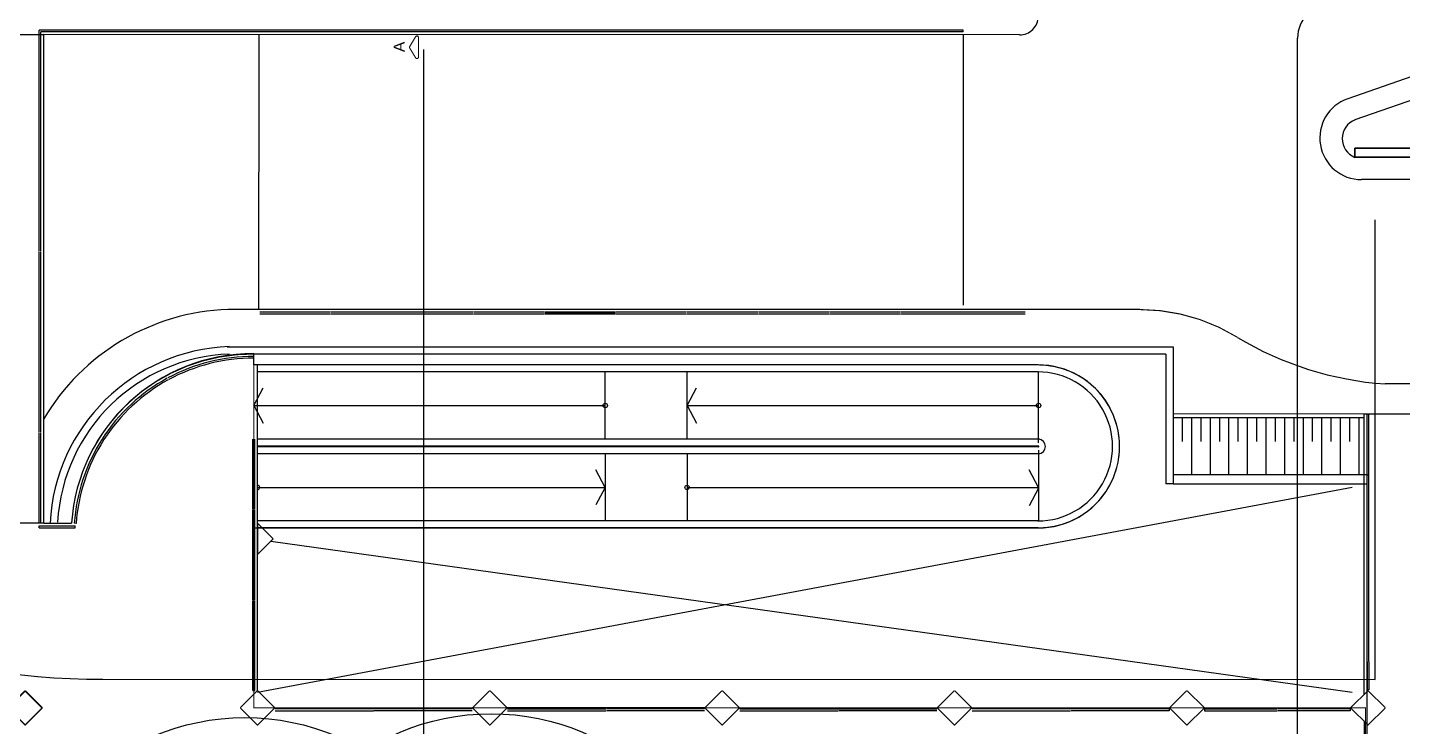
# Model space of a CAD drawing. Header units: metres. Extents: x -331 to 2982, y 362 to 2539.
# Drawn here: x 834.06 to 871.04, y 996.28 to 1015.1 of the extents above; entities that cross this region are included whole.
import ezdxf
from ezdxf.enums import TextEntityAlignment as Align

# ---------------------------------------------------------------- set-up
doc = ezdxf.new("R2010")
doc.units = ezdxf.units.M
doc.layers.get('0').update_dxf_attribs({"color": 251})
doc.layers.add('Botoeira_antiga', color=74, linetype='Continuous', lineweight=30)
doc.layers.add('Est', color=251, linetype='Continuous')
doc.layers.add('Pis', color=251, linetype='Continuous')
doc.styles.add('ARIAL', font='arial.ttf')

# ---------------------------------------------------------------- blocks, each defined once
blk = doc.blocks.new('XR_BL2_AND_MON-REV15$0$P_M')
at = {"layer": 'Est'}
blk.add_lwpolyline([(0.46, -0.431), (0.453, -0.424), (0.46, -0.417), (0.007, 0.035), (0, 0.028), (-0.007, 0.035), (-0.46, -0.417), (-0.453, -0.424), (-0.46, -0.431), (-0.007, -0.884), (0, -0.877), (0.007, -0.884)], close=True, dxfattribs=at)

msp = doc.modelspace()

# ---------------------------------------------------------------- linework, layer by layer
at = {"lineweight": 0}
for points in [[(826.107, 1001.757), (835.24, 1001.757, -0.397255), (840.143, 1006.308)], [(840.143, 1006.015), (861.245, 1006.015, -0.996488), (861.245, 1001.625), (840.143, 1001.625)]]:
    msp.add_lwpolyline(points, format="xyb", dxfattribs=at)
msp.add_lwpolyline([(840.143, 1006.308), (840.143, 996.782), (870.048, 996.782), (870.048, 989.032), (876.213, 989.032), (876.213, 991.347), (879.793, 991.347)], dxfattribs=at)
for points in [[(870.088, 1004.699), (876.213, 1004.699), (876.213, 989.032), (870.088, 989.032)], [(834.446, 996.782), (833.993, 997.235), (833.54, 996.782), (833.993, 996.33)]]:
    msp.add_lwpolyline(points, close=True, dxfattribs=at)
at = {"layer": 'Botoeira_antiga'}
msp.add_line((868.221, 982.892), (868.221, 1014.812), dxfattribs=at)
at = {"layer": 'Botoeira_antiga', "color": 150}
for centre in [(839.905, 990.221), (846.53, 990.324)]:
    msp.add_circle(centre, 6.3, dxfattribs=at)
at = {"layer": 'Botoeira_antiga'}
msp.add_arc((869.121, 1014.812), 0.9, 90, 180, dxfattribs=at)
at = {"layer": 'Pis', "extrusion": (-7.63458e-06, 1.17006e-05, 1)}
for p, q in [((882.782, 1017.772), (869.571, 1013.18)), ((881.401, 1016.657), (869.761, 1012.611)), ((876.713, 1011.852), (869.761, 1011.852)), ((869.761, 1011.852), (869.763, 1011.602)), ((886.346, 1011.602), (869.761, 1011.602)), ((869.763, 1011.602), (876.713, 1011.602)), ((886.641, 1011.002), (869.939, 1011.002)), ((863.973, 1007.505), (839.446, 1007.505)), ((863.973, 1007.505), (839.446, 1007.505)), ((864.875, 1004.702), (870.013, 1004.699)), ((864.875, 1004.702), (870.013, 1004.699)), ((864.875, 1004.602), (870.013, 1004.599)), ((864.875, 1004.602), (870.013, 1004.599))]:
    msp.add_line(p, q, dxfattribs=at)
at = {"layer": 'Pis'}
for p, q in [((834.368, 1009.067), (834.368, 1015.028)), ((859.226, 1015.028), (834.368, 1015.028)), ((834.418, 1009.067), (834.418, 1014.978)), ((859.226, 1014.978), (834.418, 1014.978)), ((859.226, 1014.978), (859.226, 1015.028)), ((827.244, 1014.904), (834.493, 1014.904)), ((834.493, 1001.757), (834.493, 1014.904)), ((860.743, 1014.898), (834.493, 1014.904)), ((859.226, 1014.904), (859.222, 1007.62)), ((844.719, 991.347), (844.719, 1014.506)), ((869.763, 1011.602), (869.763, 1011.852)), ((869.763, 1011.852), (876.713, 1011.852)), ((876.713, 1011.602), (869.763, 1011.602)), ((870.309, 997.549), (870.309, 1009.915)), ((834.368, 1006.63), (834.368, 1009.051)), ((834.418, 1006.63), (834.418, 1009.051)), ((842.205, 1007.43), (840.305, 1007.43)), ((842.205, 1007.38), (840.305, 1007.38)), ((844.121, 1007.43), (842.221, 1007.43)), ((844.121, 1007.38), (842.221, 1007.38)), ((846.037, 1007.43), (844.137, 1007.43)), ((846.037, 1007.38), (844.137, 1007.38)), ((847.953, 1007.43), (846.053, 1007.43)), ((847.953, 1007.38), (846.053, 1007.38)), ((849.87, 1007.43), (847.969, 1007.43)), ((849.87, 1007.405), (847.969, 1007.405)), ((849.87, 1007.38), (847.969, 1007.38)), ((851.786, 1007.43), (849.886, 1007.43)), ((851.786, 1007.38), (849.886, 1007.38)), ((853.702, 1007.43), (851.802, 1007.43)), ((853.702, 1007.38), (851.802, 1007.38)), ((855.618, 1007.43), (853.718, 1007.43)), ((855.618, 1007.38), (853.718, 1007.38)), ((857.534, 1007.43), (855.634, 1007.43)), ((857.534, 1007.38), (855.634, 1007.38)), ((859.212, 1007.43), (857.55, 1007.43)), ((859.212, 1007.38), (857.55, 1007.38)), ((860.89, 1007.43), (859.228, 1007.43)), ((860.89, 1007.38), (859.228, 1007.38)), ((834.368, 1004.194), (834.368, 1006.614)), ((834.418, 1004.194), (834.418, 1006.614)), ((840.143, 1006.015), (840.143, 1006.32)), ((840.243, 1006.015), (840.143, 1006.015)), ((861.238, 1006.015), (840.243, 1006.015)), ((840.243, 997.235), (840.243, 1006.015)), ((861.238, 1005.825), (840.243, 1005.825)), ((849.598, 1004.02), (849.598, 1005.825)), ((851.798, 1004.02), (851.798, 1005.825)), ((861.253, 1003.92), (861.253, 1005.825)), ((840.143, 1004.922), (840.395, 1005.394)), ((851.798, 1004.922), (852.05, 1005.394)), ((897.717, 1005.502), (870.575, 1005.502)), ((916.071, 1005.502), (870.575, 1005.502)), ((840.143, 1004.922), (840.395, 1004.45)), ((840.143, 1004.922), (849.598, 1004.922)), ((851.798, 1004.922), (861.253, 1004.922)), ((851.798, 1004.922), (852.05, 1004.45)), ((861.253, 1004.713), (861.253, 1004.713)), ((865.125, 1003.949), (865.125, 1004.602)), ((865.125, 1003.949), (865.125, 1004.602)), ((865.375, 1003.949), (865.375, 1004.602)), ((865.375, 1003.949), (865.375, 1004.602)), ((865.625, 1003.949), (865.625, 1004.602)), ((865.625, 1003.949), (865.625, 1004.602)), ((865.875, 1003.949), (865.875, 1004.601)), ((865.875, 1003.949), (865.875, 1004.601)), ((866.125, 1003.949), (866.125, 1004.601)), ((866.125, 1003.949), (866.125, 1004.601)), ((866.375, 1003.949), (866.375, 1004.601)), ((866.375, 1003.949), (866.375, 1004.601)), ((866.625, 1003.949), (866.625, 1004.601)), ((866.625, 1003.949), (866.625, 1004.601)), ((866.875, 1003.949), (866.875, 1004.601)), ((866.875, 1003.949), (866.875, 1004.601)), ((867.125, 1003.949), (867.125, 1004.601)), ((867.125, 1003.949), (867.125, 1004.601)), ((867.375, 1003.949), (867.375, 1004.601)), ((867.375, 1003.949), (867.375, 1004.601)), ((867.625, 1003.949), (867.625, 1004.6)), ((867.625, 1003.949), (867.625, 1004.6)), ((867.875, 1003.949), (867.875, 1004.6)), ((867.875, 1003.949), (867.875, 1004.6)), ((868.125, 1003.949), (868.125, 1004.6)), ((868.125, 1003.949), (868.125, 1004.6)), ((868.375, 1003.949), (868.375, 1004.6)), ((868.375, 1003.949), (868.375, 1004.6)), ((868.625, 1003.949), (868.625, 1004.6)), ((868.625, 1003.949), (868.625, 1004.6)), ((868.875, 1003.949), (868.875, 1004.6)), ((868.875, 1003.949), (868.875, 1004.6)), ((869.125, 1003.949), (869.125, 1004.6)), ((869.125, 1003.949), (869.125, 1004.6)), ((869.375, 1003.949), (869.375, 1004.6)), ((869.375, 1003.949), (869.375, 1004.6)), ((869.625, 1003.949), (869.625, 1004.599)), ((869.625, 1003.949), (869.625, 1004.599)), ((869.875, 1003.949), (869.875, 1004.599)), ((869.875, 1003.949), (869.875, 1004.599)), ((870.013, 997.149), (870.013, 1004.699)), ((870.088, 1001.391), (870.088, 1004.699)), ((870.138, 1001.391), (870.138, 1004.699)), ((834.368, 1001.757), (834.368, 1004.178)), ((834.418, 1001.757), (834.418, 1004.178)), ((836.103, 1003.991), (836.061, 1004.017)), ((836.111, 1004.004), (836.069, 1004.031)), ((840.118, 1002.12), (840.118, 1004.02)), ((840.168, 1002.12), (840.168, 1004.02)), ((861.253, 1004.02), (840.233, 1004.02)), ((861.256, 1003.83), (840.233, 1003.83)), ((865.375, 1003.064), (865.375, 1003.949)), ((865.375, 1003.064), (865.375, 1003.949)), ((865.875, 1003.064), (865.875, 1003.949)), ((865.875, 1003.064), (865.875, 1003.949)), ((866.375, 1003.064), (866.375, 1003.949)), ((866.375, 1003.064), (866.375, 1003.949)), ((866.875, 1003.064), (866.875, 1003.949)), ((866.875, 1003.064), (866.875, 1003.949)), ((867.375, 1003.064), (867.375, 1003.949)), ((867.375, 1003.064), (867.375, 1003.949)), ((867.875, 1003.064), (867.875, 1003.949)), ((867.875, 1003.064), (867.875, 1003.949)), ((868.375, 1003.064), (868.375, 1003.949)), ((868.375, 1003.064), (868.375, 1003.949)), ((868.875, 1003.064), (868.875, 1003.949)), ((868.875, 1003.064), (868.875, 1003.949)), ((869.375, 1003.064), (869.375, 1003.949)), ((869.375, 1003.064), (869.375, 1003.949)), ((869.875, 1003.064), (869.875, 1003.949)), ((869.875, 1003.064), (869.875, 1003.949)), ((861.256, 1003.81), (840.233, 1003.81)), ((861.253, 1003.62), (840.233, 1003.62)), ((849.598, 1003.62), (849.598, 1001.815)), ((851.798, 1003.62), (851.798, 1001.815)), ((861.253, 1003.72), (861.253, 1001.815)), ((849.598, 1002.717), (849.346, 1003.189)), ((861.253, 1002.717), (861.001, 1003.189)), ((840.243, 997.207), (869.689, 1002.721)), ((840.243, 1002.717), (849.598, 1002.717)), ((849.598, 1002.717), (849.346, 1002.245)), ((851.798, 1002.717), (861.253, 1002.717)), ((870.088, 1003.053), (870.138, 1003.053)), ((861.253, 1002.697), (861.001, 1002.225)), ((840.118, 999.683), (840.118, 1002.104)), ((840.168, 999.683), (840.168, 1002.104)), ((834.493, 1001.757), (827.443, 1001.757)), ((834.418, 1001.757), (834.368, 1001.757)), ((834.368, 1001.632), (834.368, 1001.682)), ((834.368, 1001.682), (835.34, 1001.682)), ((834.368, 1001.632), (835.34, 1001.632)), ((834.493, 1001.757), (835.24, 1001.757)), ((835.364, 1001.749), (835.315, 1001.752)), ((835.34, 1001.632), (835.34, 1001.682)), ((861.238, 1001.815), (840.233, 1001.815)), ((861.238, 1001.625), (840.233, 1001.625)), ((840.253, 1001.747), (840.667, 1001.332)), ((840.253, 1000.918), (840.253, 1001.747)), ((840.667, 1001.332), (840.253, 1000.918)), ((840.604, 1001.269), (869.689, 997.207)), ((870.088, 999.713), (870.088, 1001.375)), ((870.138, 999.713), (870.138, 1001.375)), ((840.118, 997.247), (840.118, 999.667)), ((840.168, 997.247), (840.168, 999.667)), ((870.088, 998.035), (870.088, 999.697)), ((870.138, 998.035), (870.138, 999.697)), ((870.088, 998.019), (870.088, 997.269)), ((870.138, 998.019), (870.138, 997.269)), ((836.083, 997.552), (870.309, 997.549)), ((840.118, 997.247), (840.168, 997.247)), ((870.138, 997.269), (870.088, 997.269)), ((840.696, 996.782), (846.04, 996.782)), ((840.696, 996.782), (846.04, 996.782)), ((846.019, 996.757), (840.718, 996.757)), ((840.718, 996.707), (843.36, 996.707)), ((846.019, 996.707), (843.376, 996.707)), ((852.29, 996.782), (846.946, 996.782)), ((846.967, 996.757), (849.61, 996.757)), ((846.967, 996.707), (849.61, 996.707)), ((852.268, 996.757), (849.626, 996.757)), ((852.268, 996.707), (849.626, 996.707)), ((853.196, 996.782), (858.54, 996.782)), ((853.218, 996.757), (858.519, 996.757)), ((853.218, 996.707), (855.86, 996.707)), ((858.519, 996.707), (855.876, 996.707)), ((859.446, 996.782), (864.79, 996.782)), ((864.768, 996.757), (859.467, 996.757)), ((859.467, 996.707), (862.11, 996.707)), ((864.768, 996.707), (862.126, 996.707)), ((864.768, 996.757), (864.768, 996.707)), ((865.696, 996.782), (869.66, 996.782)), ((865.717, 996.757), (865.717, 996.707)), ((865.717, 996.757), (867.67, 996.757)), ((865.717, 996.707), (867.67, 996.707)), ((869.639, 996.757), (867.686, 996.757)), ((869.639, 996.707), (867.686, 996.707)), ((869.639, 996.757), (869.639, 996.707)), ((870.013, 996.416), (870.013, 993.012))]:
    msp.add_line(p, q, dxfattribs=at)
at = {"layer": 'Pis', "extrusion": (7.26423e-11, 1.09877e-07, 1)}
msp.add_line((840.28, 1007.505), (840.285, 1014.904), dxfattribs=at)
at = {"layer": 'Pis', "extrusion": (-5.78189e-05, -2.10444e-05, 1)}
for p, q in [((839.428, 1006.505), (864.875, 1006.505)), ((864.875, 1006.505), (864.877, 1002.808)), ((864.674, 1006.308), (840.143, 1006.308)), ((864.674, 1006.308), (864.675, 1002.81)), ((864.875, 1002.81), (864.675, 1002.81))]:
    msp.add_line(p, q, dxfattribs=at)
at = {"layer": 'Pis', "extrusion": (7.63458e-06, -1.17006e-05, -1)}
for p, q in [((870.013, 1004.699), (876.463, 1004.699)), ((870.013, 1004.699), (876.463, 1004.699)), ((864.875, 1003.064), (870.013, 1003.064)), ((864.875, 1003.064), (870.013, 1003.064)), ((864.875, 1002.81), (870.013, 1002.81)), ((870.013, 1003.064), (870.088, 1003.064)), ((870.013, 1003.064), (870.088, 1003.064)), ((870.013, 1002.81), (870.088, 1002.81)), ((870.013, 1002.81), (870.088, 1002.81))]:
    msp.add_line(p, q, dxfattribs=at)
at = {"layer": 'Pis', "const_width": 0.03}
for points in [[(844.325, 1014.565), (844.496, 1014.28, 0.760667), (844.573, 1014.301), (844.573, 1014.828, 0.760667), (844.496, 1014.849), (844.325, 1014.565)], [(826.107, 1001.757), (835.24, 1001.757, -0.397255), (840.143, 1006.308)], [(840.143, 1006.015), (861.245, 1006.015, -0.996488), (861.245, 1001.625), (840.143, 1001.625)]]:
    msp.add_lwpolyline(points, format="xyb", dxfattribs=at)
for points in [[(863.973, 1007.505), (864.52, 1007.475), (865.061, 1007.385), (865.589, 1007.237), (866.098, 1007.031), (866.604, 1006.757)], [(840.143, 1006.308), (840.143, 996.782), (870.048, 996.782), (870.048, 989.032), (876.213, 989.032), (876.213, 991.347), (879.793, 991.347)]]:
    msp.add_lwpolyline(points, dxfattribs=at)
for points in [[(870.088, 1004.699), (876.213, 1004.699), (876.213, 989.032), (870.088, 989.032)], [(834.446, 996.782), (833.993, 997.235), (833.54, 996.782), (833.993, 996.33)]]:
    msp.add_lwpolyline(points, close=True, dxfattribs=at)
at = {"layer": 'Pis'}
for centre in [(849.598, 1004.922), (861.253, 1004.922), (851.798, 1002.717)]:
    msp.add_circle(centre, 0.0587, dxfattribs=at)
for centre, radius, start, end in [((860.743, 1015.398), 0.5, 269.9864, 0), ((839.657, 1001.509), 6, 92.0161, 149.4001), ((839.657, 1001.509), 5, 92.0161, 177.1539), ((871.198, 1014.383), 8.903, 238.9393, 265.9895), ((839.657, 1001.509), 4.8, 92.0161, 176.7535), ((840.125, 1001.423), 4.896, 89.7871, 176.0895), ((840.125, 1001.423), 4.821, 89.7875, 118.4241), ((840.125, 1001.423), 4.771, 89.7875, 118.4241), ((861.237, 1003.82), 2.195, 269.9926, 90.0095), ((861.237, 1003.82), 2.005, 269.9926, 90.0095), ((840.125, 1001.423), 4.821, 118.6244, 147.2611), ((840.125, 1001.423), 4.771, 118.6244, 147.2611), ((840.125, 1001.423), 4.821, 147.4528, 176.0895), ((840.125, 1001.423), 4.771, 147.4528, 176.0895), ((861.237, 1003.82), 0.201, 274.4932, 85.5068), ((861.252, 1003.82), 0.0106, 274.4932, 85.5068), ((840.243, 1002.717), 0.0587, 270, 90), ((836.084, 1017.552), 20, 229.957, 269.9961)]:
    msp.add_arc(centre, radius, start, end, dxfattribs=at)
at = {"layer": 'Pis', "extrusion": (-7.63458e-06, 1.17006e-05, 1)}
for centre, radius, start, end in [((869.939, 1012.122, 0.005), 1.12, 109.168, 270), ((869.966, 1012.106, -0.002), 0.545, 111.3378, 247.9032)]:
    msp.add_arc(centre, radius, start, end, dxfattribs=at)

# ---------------------------------------------------------------- block references
at = {"layer": 'Pis', "rotation": 90}
for p in [(833.569, 996.782), (839.819, 996.782), (846.069, 996.782), (852.319, 996.782), (858.569, 996.782), (864.819, 996.782), (869.689, 996.782)]:
    msp.add_blockref('XR_BL2_AND_MON-REV15$0$P_M', p, dxfattribs=at)

# ---------------------------------------------------------------- texts
at = {"layer": 'Pis', "style": 'ARIAL'}
msp.add_attdef('A', text='A', height=0.3, rotation=90, dxfattribs=at).set_placement((844.051, 1014.575), align=Align.MIDDLE_CENTER)

doc.saveas('drawing.dxf')
